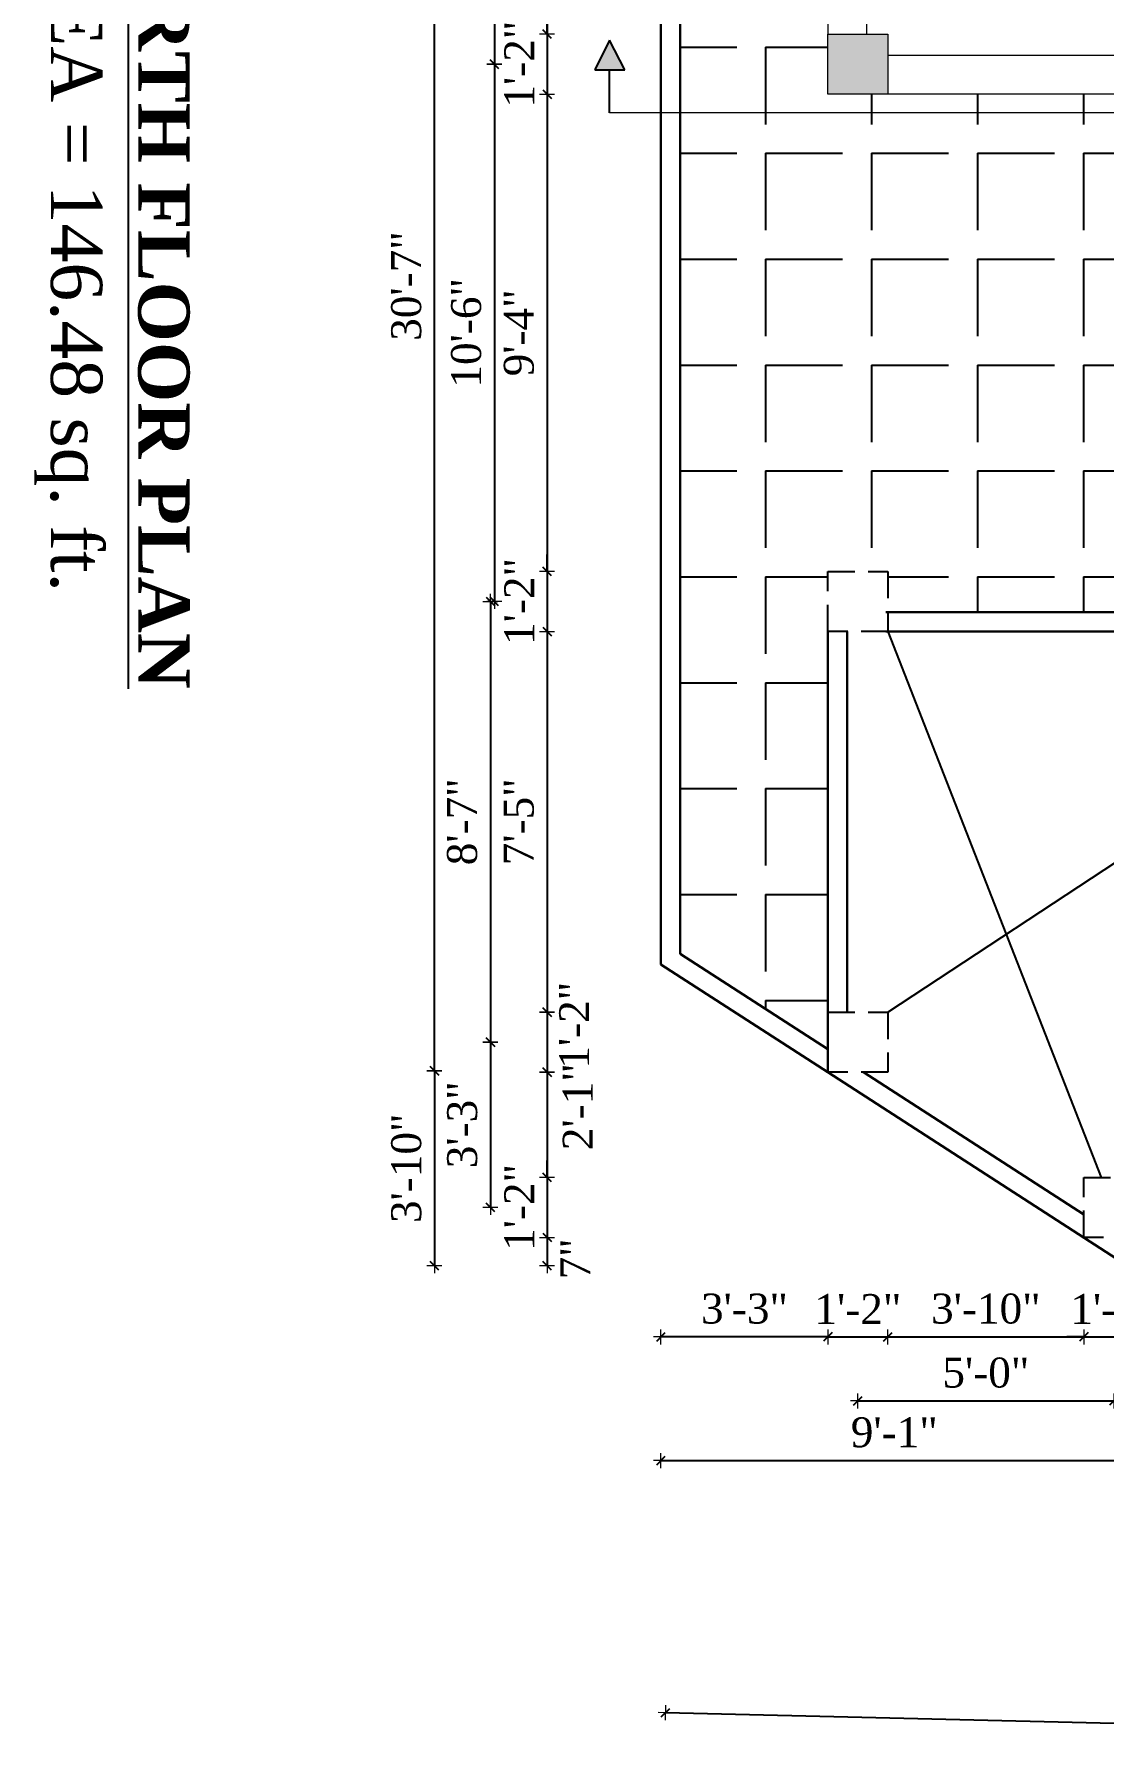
# Model space of a CAD drawing. Header units: inches. Extents: x 151827 to 346502, y -56182 to -23217.
# Drawn here: x 166375.6 to 166625.5, y -25658.2 to -25258.2 of the extents above; entities that cross this region are included whole.
import ezdxf

# ---------------------------------------------------------------- set-up
doc = ezdxf.new("R2010")
doc.units = ezdxf.units.IN
doc.header["$LTSCALE"] = 5
doc.header["$MEASUREMENT"] = 0
doc.linetypes.add('HIDDEN', pattern=[0.375, 0.25, -0.125])
doc.layers.add('A-WALL', color=7, linetype='Continuous', lineweight=9)
doc.layers.add('Dimension', color=7, linetype='Continuous', lineweight=18)
doc.layers.add('dim line', color=7, linetype='Continuous', lineweight=15, true_color=0xfab2b2)
doc.layers.add('TEXT', color=6, linetype='Continuous')
doc.layers.add('WALL', color=7, linetype='Continuous')
doc.styles.add('ordinary', font='times.ttf')
doc.dimstyles.new('Copy of 96', dxfattribs={"dimtxt": 7, "dimasz": 4, "dimexe": 0.5, "dimexo": 0.5, "dimgap": 3, "dimtad": 1, "dimdec": 1, "dimzin": 11, "dimdsep": 46, "dimlunit": 4, "dimtxsty": 'ordinary', "dimblk": 'OBLIQUE', "dimcen": 0.09, "dimse1": 1, "dimse2": 1, "dimclrt": 6, "dimazin": 0, "dimtfac": 1, "dimtdec": 1, "dimtix": 1, "dimtmove": 2, "dimatfit": 3, "dimldrblk": 'leader', "dimfxl": 0.5, "dimfxlon": 1, "dimtolj": 1, "dimtzin": 0, "dimarcsym": 0})

# ---------------------------------------------------------------- blocks, each defined once
blk = doc.blocks.new('oblique')
at = {"color": 0, "lineweight": -2}
blk.add_line((0.25, 0.25), (-0.25, -0.25), dxfattribs=at)
at = {"layer": 'dim line', "lineweight": 9}
for p, q in [((-0.4375, 0), (0.4375, 0)), ((0, 0.4375), (0, -0.4375))]:
    blk.add_line(p, q, dxfattribs=at)
blk = doc.blocks.new('*D2540')
at = {"layer": 'A-WALL', "color": 0, "lineweight": -2, "ltscale": 5, "transparency": 16777216}
for p, q in [((166561.05, -25562.61), (166557.05, -25562.61)), ((166561.05, -25562.61), (166575.05, -25562.61)), ((166575.05, -25562.61), (166579.05, -25562.61))]:
    blk.add_line(p, q, dxfattribs=at)
at = {"layer": 'Defpoints', "color": 0, "ltscale": 5, "transparency": 16777216}
for p in [(166561.05, -25500.75), (166575.05, -25500.75), (166575.05, -25562.61)]:
    blk.add_point(p, dxfattribs=at)
at = {"layer": 'A-WALL', "color": 0, "lineweight": -2, "ltscale": 5, "transparency": 16777216, "xscale": 4, "yscale": 4, "zscale": 4}
blk.add_blockref('oblique', (166561.05, -25562.61), dxfattribs=at)
at = {"layer": 'A-WALL', "color": 0, "lineweight": -2, "ltscale": 5, "transparency": 16777216, "xscale": 4, "yscale": 4, "zscale": 4, "rotation": 180}
blk.add_blockref('oblique', (166575.05, -25562.61), dxfattribs=at)
at = {"layer": 'A-WALL', "color": 6, "ltscale": 5, "transparency": 16777216, "insert": (166568.05, -25556.11), "char_height": 7, "attachment_point": 5, "style": 'ordinary'}
blk.add_mtext('\\A1;1\'-2"', dxfattribs=at)
blk = doc.blocks.new('_OBLIQUE')
at = {"color": 0, "linetype": 'ByBlock'}
blk.add_line((-0.5, -0.5), (0.5, 0.5), dxfattribs=at)
blk = doc.blocks.new('leader')
at = {"layer": 'Dimension'}
for p, q in [((0, -4.33), (0, 4.33)), ((-4.42, 0), (4.42, 0))]:
    blk.add_line(p, q, dxfattribs=at)
blk = doc.blocks.new('*D2541')
at = {"layer": 'A-WALL', "color": 0, "lineweight": -2, "ltscale": 5, "transparency": 16777216}
blk.add_line((166575.05, -25562.61), (166620.83, -25562.61), dxfattribs=at)
at = {"layer": 'Defpoints', "color": 0, "ltscale": 5, "transparency": 16777216}
for p in [(166575.05, -25500.75), (166620.83, -25539.36), (166620.83, -25562.61)]:
    blk.add_point(p, dxfattribs=at)
at = {"layer": 'A-WALL', "color": 0, "lineweight": -2, "ltscale": 5, "transparency": 16777216, "xscale": 4, "yscale": 4, "zscale": 4, "rotation": 180}
blk.add_blockref('oblique', (166575.05, -25562.61), dxfattribs=at)
at = {"layer": 'A-WALL', "color": 0, "lineweight": -2, "ltscale": 5, "transparency": 16777216, "xscale": 4, "yscale": 4, "zscale": 4}
blk.add_blockref('oblique', (166620.83, -25562.61), dxfattribs=at)
at = {"layer": 'A-WALL', "color": 6, "ltscale": 5, "transparency": 16777216, "insert": (166597.94, -25556.05), "char_height": 7, "attachment_point": 5, "style": 'ordinary'}
blk.add_mtext('\\A1;3\'-10"', dxfattribs=at)
blk = doc.blocks.new('*D2542')
at = {"layer": 'A-WALL', "color": 0, "lineweight": -2, "ltscale": 5, "transparency": 16777216}
for p, q in [((166620.83, -25562.61), (166616.83, -25562.61)), ((166620.83, -25562.61), (166634.83, -25562.61)), ((166634.83, -25562.61), (166638.83, -25562.61))]:
    blk.add_line(p, q, dxfattribs=at)
at = {"layer": 'Defpoints', "color": 0, "ltscale": 5, "transparency": 16777216}
for p in [(166620.83, -25539.36), (166634.83, -25539.36), (166634.83, -25562.61)]:
    blk.add_point(p, dxfattribs=at)
at = {"layer": 'A-WALL', "color": 0, "lineweight": -2, "ltscale": 5, "transparency": 16777216, "xscale": 4, "yscale": 4, "zscale": 4}
blk.add_blockref('oblique', (166620.83, -25562.61), dxfattribs=at)
at = {"layer": 'A-WALL', "color": 0, "lineweight": -2, "ltscale": 5, "transparency": 16777216, "xscale": 4, "yscale": 4, "zscale": 4, "rotation": 180}
blk.add_blockref('oblique', (166634.83, -25562.61), dxfattribs=at)
at = {"layer": 'A-WALL', "color": 6, "ltscale": 5, "transparency": 16777216, "insert": (166627.83, -25556.11), "char_height": 7, "attachment_point": 5, "style": 'ordinary'}
blk.add_mtext('\\A1;1\'-2"', dxfattribs=at)
blk = doc.blocks.new('*D2547')
at = {"layer": 'A-WALL', "color": 0, "lineweight": -2, "ltscale": 5, "transparency": 16777216}
blk.add_line((166568.05, -25577.57), (166627.83, -25577.57), dxfattribs=at)
at = {"layer": 'Defpoints', "color": 0, "ltscale": 5, "transparency": 16777216}
for p in [(166568.05, -25493.75), (166627.83, -25532.36), (166627.83, -25577.57)]:
    blk.add_point(p, dxfattribs=at)
at = {"layer": 'A-WALL', "color": 0, "lineweight": -2, "ltscale": 5, "transparency": 16777216, "xscale": 4, "yscale": 4, "zscale": 4, "rotation": 180}
blk.add_blockref('oblique', (166568.05, -25577.57), dxfattribs=at)
at = {"layer": 'A-WALL', "color": 0, "lineweight": -2, "ltscale": 5, "transparency": 16777216, "xscale": 4, "yscale": 4, "zscale": 4}
blk.add_blockref('oblique', (166627.83, -25577.57), dxfattribs=at)
at = {"layer": 'A-WALL', "color": 6, "ltscale": 5, "transparency": 16777216, "insert": (166597.94, -25571.01), "char_height": 7, "attachment_point": 5, "style": 'ordinary'}
blk.add_mtext('\\A1;5\'-0"', dxfattribs=at)
blk = doc.blocks.new('*D2550')
at = {"layer": 'A-WALL', "color": 0, "lineweight": -2, "ltscale": 5, "transparency": 16777216}
blk.add_line((166522.05, -25591.53), (166631.06, -25591.53), dxfattribs=at)
at = {"layer": 'Defpoints', "color": 0, "ltscale": 5, "transparency": 16777216}
for p in [(166522.05, -25475.55), (166631.06, -25545.99), (166631.06, -25591.53)]:
    blk.add_point(p, dxfattribs=at)
at = {"layer": 'A-WALL', "color": 0, "lineweight": -2, "ltscale": 5, "transparency": 16777216, "xscale": 4, "yscale": 4, "zscale": 4, "rotation": 180}
blk.add_blockref('oblique', (166522.05, -25591.53), dxfattribs=at)
at = {"layer": 'A-WALL', "color": 0, "lineweight": -2, "ltscale": 5, "transparency": 16777216, "xscale": 4, "yscale": 4, "zscale": 4}
blk.add_blockref('oblique', (166631.06, -25591.53), dxfattribs=at)
at = {"layer": 'A-WALL', "color": 6, "ltscale": 5, "transparency": 16777216, "insert": (166576.55, -25584.96), "char_height": 7, "attachment_point": 5, "style": 'ordinary'}
blk.add_mtext('\\A1;9\'-1"', dxfattribs=at)
blk = doc.blocks.new('*D2679')
at = {"layer": 'A-WALL', "color": 0, "lineweight": -2, "ltscale": 5, "transparency": 16777216}
blk.add_line((166561.05, -25562.61), (166522.05, -25562.61), dxfattribs=at)
at = {"layer": 'Defpoints', "color": 0, "ltscale": 5, "transparency": 16777216}
for p in [(166522.05, -25475.55), (166561.05, -25500.75), (166522.05, -25562.61)]:
    blk.add_point(p, dxfattribs=at)
at = {"layer": 'A-WALL', "color": 0, "lineweight": -2, "ltscale": 5, "transparency": 16777216, "xscale": 4, "yscale": 4, "zscale": 4, "rotation": 180}
blk.add_blockref('oblique', (166522.05, -25562.61), dxfattribs=at)
at = {"layer": 'A-WALL', "color": 0, "lineweight": -2, "ltscale": 5, "transparency": 16777216, "xscale": 4, "yscale": 4, "zscale": 4}
blk.add_blockref('oblique', (166561.05, -25562.61), dxfattribs=at)
at = {"layer": 'A-WALL', "color": 6, "ltscale": 5, "transparency": 16777216, "insert": (166541.55, -25556.05), "char_height": 7, "attachment_point": 5, "style": 'ordinary'}
blk.add_mtext('\\A1;3\'-3"', dxfattribs=at)
blk = doc.blocks.new('*D2557')
at = {"layer": 'A-WALL', "color": 0, "lineweight": -2, "ltscale": 5, "transparency": 16777216}
blk.add_line((166495.44, -25147.96), (166495.44, -25258.17), dxfattribs=at)
at = {"layer": 'Defpoints', "color": 0, "ltscale": 5, "transparency": 16777216}
for p in [(166561.05, -25147.96), (166495.44, -25258.17), (166561.05, -25258.17)]:
    blk.add_point(p, dxfattribs=at)
at = {"layer": 'A-WALL', "color": 0, "lineweight": -2, "ltscale": 5, "transparency": 16777216, "xscale": 4, "yscale": 4, "zscale": 4}
for p, rotation in [((166495.44, -25147.96), 90), ((166495.44, -25258.17), 270)]:
    blk.add_blockref('oblique', p, dxfattribs=dict(at, rotation=rotation))
at = {"layer": 'A-WALL', "color": 6, "ltscale": 5, "transparency": 16777216, "insert": (166488.87, -25203.07), "char_height": 7, "attachment_point": 5, "rotation": 90, "style": 'ordinary'}
blk.add_mtext('\\A1;9\'-2"', dxfattribs=at)
blk = doc.blocks.new('*D2558')
at = {"layer": 'A-WALL', "color": 0, "lineweight": -2, "ltscale": 5, "transparency": 16777216}
for p, q in [((166495.44, -25258.17), (166495.44, -25254.17)), ((166495.44, -25258.17), (166495.44, -25272.17)), ((166495.44, -25272.17), (166495.44, -25276.17))]:
    blk.add_line(p, q, dxfattribs=at)
at = {"layer": 'Defpoints', "color": 0, "ltscale": 5, "transparency": 16777216}
for p in [(166561.05, -25258.17), (166495.44, -25272.17), (166561.05, -25272.17)]:
    blk.add_point(p, dxfattribs=at)
at = {"layer": 'A-WALL', "color": 0, "lineweight": -2, "ltscale": 5, "transparency": 16777216, "xscale": 4, "yscale": 4, "zscale": 4}
for p, rotation in [((166495.44, -25258.17), 270), ((166495.44, -25272.17), 90)]:
    blk.add_blockref('oblique', p, dxfattribs=dict(at, rotation=rotation))
at = {"layer": 'A-WALL', "color": 6, "ltscale": 5, "transparency": 16777216, "insert": (166488.94, -25265.17), "char_height": 7, "attachment_point": 5, "rotation": 90, "style": 'ordinary'}
blk.add_mtext('\\A1;1\'-2"', dxfattribs=at)
blk = doc.blocks.new('*D2559')
at = {"layer": 'A-WALL', "color": 0, "lineweight": -2, "ltscale": 5, "transparency": 16777216}
blk.add_line((166495.44, -25272.17), (166495.44, -25383.74), dxfattribs=at)
at = {"layer": 'Defpoints', "color": 0, "ltscale": 5, "transparency": 16777216}
for p in [(166561.05, -25272.17), (166495.44, -25383.74), (166561.05, -25383.74)]:
    blk.add_point(p, dxfattribs=at)
at = {"layer": 'A-WALL', "color": 0, "lineweight": -2, "ltscale": 5, "transparency": 16777216, "xscale": 4, "yscale": 4, "zscale": 4}
for p, rotation in [((166495.44, -25272.17), 90), ((166495.44, -25383.74), 270)]:
    blk.add_blockref('oblique', p, dxfattribs=dict(at, rotation=rotation))
at = {"layer": 'A-WALL', "color": 6, "ltscale": 5, "transparency": 16777216, "insert": (166488.87, -25327.96), "char_height": 7, "attachment_point": 5, "rotation": 90, "style": 'ordinary'}
blk.add_mtext('\\A1;9\'-4"', dxfattribs=at)
blk = doc.blocks.new('*D2560')
at = {"layer": 'A-WALL', "color": 0, "lineweight": -2, "ltscale": 5, "transparency": 16777216}
for p, q in [((166495.44, -25383.74), (166495.44, -25379.74)), ((166495.44, -25383.74), (166495.44, -25397.74)), ((166495.44, -25397.74), (166495.44, -25401.74))]:
    blk.add_line(p, q, dxfattribs=at)
at = {"layer": 'Defpoints', "color": 0, "ltscale": 5, "transparency": 16777216}
for p in [(166561.05, -25383.74), (166495.44, -25397.74), (166561.05, -25397.74)]:
    blk.add_point(p, dxfattribs=at)
at = {"layer": 'A-WALL', "color": 0, "lineweight": -2, "ltscale": 5, "transparency": 16777216, "xscale": 4, "yscale": 4, "zscale": 4}
for p, rotation in [((166495.44, -25383.74), 270), ((166495.44, -25397.74), 90)]:
    blk.add_blockref('oblique', p, dxfattribs=dict(at, rotation=rotation))
at = {"layer": 'A-WALL', "color": 6, "ltscale": 5, "transparency": 16777216, "insert": (166488.94, -25390.74), "char_height": 7, "attachment_point": 5, "rotation": 90, "style": 'ordinary'}
blk.add_mtext('\\A1;1\'-2"', dxfattribs=at)
blk = doc.blocks.new('*D2561')
at = {"layer": 'A-WALL', "color": 0, "lineweight": -2, "ltscale": 5, "transparency": 16777216}
blk.add_line((166495.44, -25397.74), (166495.44, -25486.75), dxfattribs=at)
at = {"layer": 'Defpoints', "color": 0, "ltscale": 5, "transparency": 16777216}
for p in [(166561.05, -25397.74), (166495.44, -25486.75), (166561.05, -25486.75)]:
    blk.add_point(p, dxfattribs=at)
at = {"layer": 'A-WALL', "color": 0, "lineweight": -2, "ltscale": 5, "transparency": 16777216, "xscale": 4, "yscale": 4, "zscale": 4}
for p, rotation in [((166495.44, -25397.74), 90), ((166495.44, -25486.75), 270)]:
    blk.add_blockref('oblique', p, dxfattribs=dict(at, rotation=rotation))
at = {"layer": 'A-WALL', "color": 6, "ltscale": 5, "transparency": 16777216, "insert": (166488.87, -25442.24), "char_height": 7, "attachment_point": 5, "rotation": 90, "style": 'ordinary'}
blk.add_mtext('\\A1;7\'-5"', dxfattribs=at)
blk = doc.blocks.new('*D2562')
at = {"layer": 'A-WALL', "color": 0, "lineweight": -2, "ltscale": 5, "transparency": 16777216}
blk.add_line((166495.44, -25486.75), (166495.44, -25500.75), dxfattribs=at)
at = {"layer": 'Defpoints', "color": 0, "ltscale": 5, "transparency": 16777216}
for p in [(166561.05, -25486.75), (166495.44, -25500.75), (166561.05, -25500.75)]:
    blk.add_point(p, dxfattribs=at)
at = {"layer": 'A-WALL', "color": 0, "lineweight": -2, "ltscale": 5, "transparency": 16777216, "xscale": 4, "yscale": 4, "zscale": 4}
for p, rotation in [((166495.44, -25486.75), 90), ((166495.44, -25500.75), 270)]:
    blk.add_blockref('oblique', p, dxfattribs=dict(at, rotation=rotation))
at = {"layer": 'A-WALL', "color": 6, "ltscale": 5, "transparency": 16777216, "insert": (166501.76, -25489.78), "char_height": 7, "attachment_point": 5, "rotation": 90, "style": 'ordinary'}
blk.add_mtext('\\A1;1\'-2"', dxfattribs=at)
blk = doc.blocks.new('*D2563')
at = {"layer": 'A-WALL', "color": 0, "lineweight": -2, "ltscale": 5, "transparency": 16777216}
blk.add_line((166495.44, -25500.75), (166495.44, -25525.36), dxfattribs=at)
at = {"layer": 'Defpoints', "color": 0, "ltscale": 5, "transparency": 16777216}
for p in [(166561.05, -25500.75), (166495.44, -25525.36), (166620.83, -25525.36)]:
    blk.add_point(p, dxfattribs=at)
at = {"layer": 'A-WALL', "color": 0, "lineweight": -2, "ltscale": 5, "transparency": 16777216, "xscale": 4, "yscale": 4, "zscale": 4}
for p, rotation in [((166495.44, -25500.75), 90), ((166495.44, -25525.36), 270)]:
    blk.add_blockref('oblique', p, dxfattribs=dict(at, rotation=rotation))
at = {"layer": 'A-WALL', "color": 6, "ltscale": 5, "transparency": 16777216, "insert": (166502.59, -25508.82), "char_height": 7, "attachment_point": 5, "rotation": 90, "style": 'ordinary'}
blk.add_mtext('\\A1;2\'-1"', dxfattribs=at)
blk = doc.blocks.new('*D2564')
at = {"layer": 'A-WALL', "color": 0, "lineweight": -2, "ltscale": 5, "transparency": 16777216}
for p, q in [((166495.44, -25525.36), (166495.44, -25521.36)), ((166495.44, -25525.36), (166495.44, -25539.36)), ((166495.44, -25539.36), (166495.44, -25543.36))]:
    blk.add_line(p, q, dxfattribs=at)
at = {"layer": 'Defpoints', "color": 0, "ltscale": 5, "transparency": 16777216}
for p in [(166620.83, -25525.36), (166495.44, -25539.36), (166620.83, -25539.36)]:
    blk.add_point(p, dxfattribs=at)
at = {"layer": 'A-WALL', "color": 0, "lineweight": -2, "ltscale": 5, "transparency": 16777216, "xscale": 4, "yscale": 4, "zscale": 4}
for p, rotation in [((166495.44, -25525.36), 270), ((166495.44, -25539.36), 90)]:
    blk.add_blockref('oblique', p, dxfattribs=dict(at, rotation=rotation))
at = {"layer": 'A-WALL', "color": 6, "ltscale": 5, "transparency": 16777216, "insert": (166488.94, -25532.36), "char_height": 7, "attachment_point": 5, "rotation": 90, "style": 'ordinary'}
blk.add_mtext('\\A1;1\'-2"', dxfattribs=at)
blk = doc.blocks.new('*D2565')
at = {"layer": 'A-WALL', "color": 0, "lineweight": -2, "ltscale": 5, "transparency": 16777216}
blk.add_line((166495.44, -25539.36), (166495.44, -25545.99), dxfattribs=at)
at = {"layer": 'Defpoints', "color": 0, "ltscale": 5, "transparency": 16777216}
for p in [(166620.83, -25539.36), (166495.44, -25545.99), (166631.06, -25545.99)]:
    blk.add_point(p, dxfattribs=at)
at = {"layer": 'A-WALL', "color": 0, "lineweight": -2, "ltscale": 5, "transparency": 16777216, "xscale": 4, "yscale": 4, "zscale": 4}
for p, rotation in [((166495.44, -25539.36), 90), ((166495.44, -25545.99), 270)]:
    blk.add_blockref('oblique', p, dxfattribs=dict(at, rotation=rotation))
at = {"layer": 'A-WALL', "color": 6, "ltscale": 5, "transparency": 16777216, "insert": (166502.05, -25544.4), "char_height": 7, "attachment_point": 5, "rotation": 90, "style": 'ordinary'}
blk.add_mtext('\\A1;7"', dxfattribs=at)
blk = doc.blocks.new('*D2566')
at = {"layer": 'A-WALL', "color": 0, "lineweight": -2, "ltscale": 5, "transparency": 16777216}
blk.add_line((166483.13, -25140.96), (166483.13, -25265.17), dxfattribs=at)
at = {"layer": 'Defpoints', "color": 0, "ltscale": 5, "transparency": 16777216}
for p in [(166568.05, -25140.96), (166483.13, -25265.17), (166568.05, -25265.17)]:
    blk.add_point(p, dxfattribs=at)
at = {"layer": 'A-WALL', "color": 0, "lineweight": -2, "ltscale": 5, "transparency": 16777216, "xscale": 4, "yscale": 4, "zscale": 4}
for p, rotation in [((166483.13, -25140.96), 90), ((166483.13, -25265.17), 270)]:
    blk.add_blockref('oblique', p, dxfattribs=dict(at, rotation=rotation))
at = {"layer": 'A-WALL', "color": 6, "ltscale": 5, "transparency": 16777216, "insert": (166476.57, -25203.07), "char_height": 7, "attachment_point": 5, "rotation": 90, "style": 'ordinary'}
blk.add_mtext('\\A1;10\'-4"', dxfattribs=at)
blk = doc.blocks.new('*D2567')
at = {"layer": 'A-WALL', "color": 0, "lineweight": -2, "ltscale": 5, "transparency": 16777216}
blk.add_line((166482.2, -25390.74), (166482.2, -25493.75), dxfattribs=at)
at = {"layer": 'Defpoints', "color": 0, "ltscale": 5, "transparency": 16777216}
for p in [(166568.05, -25390.74), (166482.2, -25493.75), (166568.05, -25493.75)]:
    blk.add_point(p, dxfattribs=at)
at = {"layer": 'A-WALL', "color": 0, "lineweight": -2, "ltscale": 5, "transparency": 16777216, "xscale": 4, "yscale": 4, "zscale": 4}
for p, rotation in [((166482.2, -25390.74), 90), ((166482.2, -25493.75), 270)]:
    blk.add_blockref('oblique', p, dxfattribs=dict(at, rotation=rotation))
at = {"layer": 'A-WALL', "color": 6, "ltscale": 5, "transparency": 16777216, "insert": (166475.63, -25442.24), "char_height": 7, "attachment_point": 5, "rotation": 90, "style": 'ordinary'}
blk.add_mtext('\\A1;8\'-7"', dxfattribs=at)
blk = doc.blocks.new('*D2568')
at = {"layer": 'A-WALL', "color": 0, "lineweight": -2, "ltscale": 5, "transparency": 16777216}
blk.add_line((166483.13, -25265.17), (166483.13, -25390.74), dxfattribs=at)
at = {"layer": 'Defpoints', "color": 0, "ltscale": 5, "transparency": 16777216}
for p in [(166568.05, -25265.17), (166483.13, -25390.74), (166568.05, -25390.74)]:
    blk.add_point(p, dxfattribs=at)
at = {"layer": 'A-WALL', "color": 0, "lineweight": -2, "ltscale": 5, "transparency": 16777216, "xscale": 4, "yscale": 4, "zscale": 4}
for p, rotation in [((166483.13, -25265.17), 90), ((166483.13, -25390.74), 270)]:
    blk.add_blockref('oblique', p, dxfattribs=dict(at, rotation=rotation))
at = {"layer": 'A-WALL', "color": 6, "ltscale": 5, "transparency": 16777216, "insert": (166476.57, -25327.96), "char_height": 7, "attachment_point": 5, "rotation": 90, "style": 'ordinary'}
blk.add_mtext('\\A1;10\'-6"', dxfattribs=at)
blk = doc.blocks.new('*D2569')
at = {"layer": 'A-WALL', "color": 0, "lineweight": -2, "ltscale": 5, "transparency": 16777216}
blk.add_line((166482.2, -25493.75), (166482.2, -25532.36), dxfattribs=at)
at = {"layer": 'Defpoints', "color": 0, "ltscale": 5, "transparency": 16777216}
for p in [(166568.05, -25493.75), (166482.2, -25532.36), (166627.83, -25532.36)]:
    blk.add_point(p, dxfattribs=at)
at = {"layer": 'A-WALL', "color": 0, "lineweight": -2, "ltscale": 5, "transparency": 16777216, "xscale": 4, "yscale": 4, "zscale": 4}
for p, rotation in [((166482.2, -25493.75), 90), ((166482.2, -25532.36), 270)]:
    blk.add_blockref('oblique', p, dxfattribs=dict(at, rotation=rotation))
at = {"layer": 'A-WALL', "color": 6, "ltscale": 5, "transparency": 16777216, "insert": (166475.64, -25513.05), "char_height": 7, "attachment_point": 5, "rotation": 90, "style": 'ordinary'}
blk.add_mtext('\\A1;3\'-3"', dxfattribs=at)
blk = doc.blocks.new('*D2570')
at = {"layer": 'A-WALL', "color": 0, "lineweight": -2, "ltscale": 5, "transparency": 16777216}
blk.add_line((166469.14, -25500.43), (166469.14, -25133.63), dxfattribs=at)
at = {"layer": 'Defpoints', "color": 0, "ltscale": 5, "transparency": 16777216}
for p in [(166469.14, -25133.63), (166561.05, -25133.63), (166561.05, -25500.43)]:
    blk.add_point(p, dxfattribs=at)
at = {"layer": 'A-WALL', "color": 0, "lineweight": -2, "ltscale": 5, "transparency": 16777216, "xscale": 4, "yscale": 4, "zscale": 4}
for p, rotation in [((166469.14, -25133.63), 90), ((166469.14, -25500.43), 270)]:
    blk.add_blockref('oblique', p, dxfattribs=dict(at, rotation=rotation))
at = {"layer": 'A-WALL', "color": 6, "ltscale": 5, "transparency": 16777216, "insert": (166462.57, -25317.03), "char_height": 7, "attachment_point": 5, "rotation": 90, "style": 'ordinary'}
blk.add_mtext('\\A1;30\'-7"', dxfattribs=at)
blk = doc.blocks.new('*D2571')
at = {"layer": 'A-WALL', "color": 0, "lineweight": -2, "ltscale": 5, "transparency": 16777216}
blk.add_line((166469.14, -25500.43), (166469.14, -25545.99), dxfattribs=at)
at = {"layer": 'Defpoints', "color": 0, "ltscale": 5, "transparency": 16777216}
for p in [(166561.05, -25500.43), (166469.14, -25545.99), (166631.06, -25545.99)]:
    blk.add_point(p, dxfattribs=at)
at = {"layer": 'A-WALL', "color": 0, "lineweight": -2, "ltscale": 5, "transparency": 16777216, "xscale": 4, "yscale": 4, "zscale": 4}
for p, rotation in [((166469.14, -25500.43), 90), ((166469.14, -25545.99), 270)]:
    blk.add_blockref('oblique', p, dxfattribs=dict(at, rotation=rotation))
at = {"layer": 'A-WALL', "color": 6, "ltscale": 5, "transparency": 16777216, "insert": (166462.58, -25523.21), "char_height": 7, "attachment_point": 5, "rotation": 90, "style": 'ordinary'}
blk.add_mtext('\\A1;3\'-10"', dxfattribs=at)
blk = doc.blocks.new('*D2635')
at = {"layer": 'A-WALL', "color": 0, "lineweight": -2, "ltscale": 5, "transparency": 16777216}
blk.add_line((166523.11, -25650.43), (166787.77, -25656.7), dxfattribs=at)
at = {"layer": 'Defpoints', "color": 0, "ltscale": 5, "transparency": 16777216}
for p in [(166787.77, -25656.7), (166522.05, -25695.03), (166786.72, -25701.3)]:
    blk.add_point(p, dxfattribs=at)
at = {"layer": 'A-WALL', "color": 0, "lineweight": -2, "ltscale": 5, "transparency": 16777216, "xscale": 4, "yscale": 4, "zscale": 4}
for p, rotation in [((166523.11, -25650.43), 178.6423816933723), ((166787.77, -25656.7), 358.6423816933723)]:
    blk.add_blockref('oblique', p, dxfattribs=dict(at, rotation=rotation))
at = {"layer": 'A-WALL', "color": 6, "ltscale": 5, "transparency": 16777216, "insert": (166655.59, -25647.07), "char_height": 7, "attachment_point": 5, "rotation": 358.6424, "style": 'ordinary'}
blk.add_mtext('\\A1;22\'-1"', dxfattribs=at)

msp = doc.modelspace()

# ---------------------------------------------------------------- hatches: boundary and pattern name
at = {"ltscale": 5}
msp.add_hatch(color=256, dxfattribs=at).paths.add_polyline_path([(166506.62, -25266.46), (166513.63, -25266.46), (166510.05, -25259.57)])
at = {"layer": 'WALL', "linetype": 'ByBlock', "ltscale": 5, "true_color": 0xf8991e}
h = msp.add_hatch(dxfattribs=at)
h.set_pattern_fill('ANGLE', color=30, scale=90, angle=-90)
h.set_pattern_definition([(270, (191222.222, 138014.502), (24.75, -5e-15), [18, -6.75]), (360, (191222.222, 138014.502), (6e-15, 24.75), [18, -6.75])])
h.paths.add_polyline_path([(166701.33, -25393.24), (166701.33, -25383.74), (166710.83, -25383.74), (166710.83, -25276.56), (166526.55, -25276.56), (166526.55, -25473.1), (166561.05, -25495.39), (166561.05, -25397.74), (166561.05, -25383.74), (166575.05, -25383.74), (166575.05, -25393.24)])
h.paths.add_polyline_path([(166566.05, -25215.71), (166566.05, -25213.17), (166561.05, -25213.17), (166561.05, -25147.96), (166561.05, -25138.13), (166526.55, -25137.31), (166526.55, -25276.56), (166710.83, -25276.56), (166710.83, -25272.17), (166701.33, -25272.17), (166575.05, -25272.17), (166561.05, -25272.17), (166561.05, -25258.17), (166561.05, -25249.17), (166566.05, -25249.17), (166566.05, -25246.67), (166538.09, -25246.67, -0.414214)])
h.paths.add_polyline_path([(166626.92, -25307.31), (166626.92, -25364.62), (166634.58, -25364.62), (166634.58, -25307.31)], flags=24)
h = msp.add_hatch(color=30, dxfattribs=at)
h.dxf.hatch_style = 1
h.paths.add_polyline_path([(166575.05, -25258.17), (166561.05, -25258.17), (166561.05, -25272.17), (166575.05, -25272.17)])

# ---------------------------------------------------------------- linework, layer by layer
at = {"ltscale": 5}
for p, q in [((166510.05, -25259.57, -72.71), (166506.62, -25266.46, -72.71)), ((166513.63, -25266.46, -72.71), (166510.05, -25259.57, -72.71)), ((166506.62, -25266.46, -72.71), (166513.63, -25266.46, -72.71)), ((166510.05, -25276.56, -72.71), (166510.05, -25266.46, -72.71))]:
    msp.add_line(p, q, dxfattribs=at)
at = {"layer": 'A-WALL', "lineweight": 30}
for p, q in [((166522.05, -25475.55, -72.71), (166522.05, -25132.71, -72.71)), ((166526.55, -25473.1, -72.71), (166526.55, -25137.31, -72.71)), ((166701.33, -25393.24, -72.71), (166574.55, -25393.24, -72.71)), ((166561.05, -25500.75, -72.71), (166561.05, -25397.74, -72.71)), ((166565.55, -25486.75, -72.71), (166565.55, -25397.74, -72.71)), ((166701.33, -25397.74, -72.71), (166574.55, -25397.74, -72.71)), ((166561.05, -25500.75, -72.71), (166522.05, -25475.55, -72.71)), ((166561.05, -25495.39, -72.71), (166526.55, -25473.1, -72.71)), ((166631.06, -25545.99, -72.71), (166561.05, -25500.75, -72.71)), ((166620.83, -25534.02, -72.71), (166569.34, -25500.75, -72.71))]:
    msp.add_line(p, q, dxfattribs=at)
at = {"layer": 'A-WALL', "ltscale": 5}
for p, q in [((166561.05, -25249.17, -72.71), (166561.05, -25258.17, -72.71)), ((166570.05, -25249.17, -72.71), (166570.05, -25258.17, -72.71)), ((166701.33, -25263.17, -72.71), (166575.05, -25263.17, -72.71)), ((166701.33, -25272.17, -72.71), (166575.05, -25272.17, -72.71)), ((166798.62, -25276.56, -72.71), (166510.05, -25276.56, -72.71))]:
    msp.add_line(p, q, dxfattribs=at)
at = {"layer": 'A-WALL', "ltscale": 5, "elevation": -72.71}
msp.add_lwpolyline([(166575.05, -25258.17), (166575.05, -25272.17), (166561.05, -25272.17), (166561.05, -25258.17)], close=True, dxfattribs=at)
at = {"layer": 'WALL', "color": 30, "linetype": 'ByBlock', "ltscale": 5, "true_color": 0xf8991e}
for p, q in [((166575.05, -25486.75, -72.71), (166710.16, -25397.74, -72.71)), ((166575.05, -25397.74, -72.71), (166624.88, -25525.36, -72.71))]:
    msp.add_line(p, q, dxfattribs=at)
at = {"layer": 'WALL', "color": 2, "linetype": 'HIDDEN', "ltscale": 5, "elevation": -72.71}
for points in [[(166575.05, -25383.74), (166575.05, -25397.74), (166561.05, -25397.74), (166561.05, -25383.74)], [(166575.05, -25486.75), (166575.05, -25500.75), (166561.05, -25500.75), (166561.05, -25486.75)], [(166634.83, -25525.36), (166634.83, -25539.36), (166620.83, -25539.36), (166620.83, -25525.36)]]:
    msp.add_lwpolyline(points, close=True, dxfattribs=at)

# ---------------------------------------------------------------- texts
at = {"layer": 'TEXT', "char_height": 12, "width": 219.8151, "attachment_point": 8, "rotation": 270, "style": 'ordinary'}
for s, insert in [('{\\fTimes New Roman|b1|i0|c0|p18;\\LFOURTH FLOOR PLAN}', (166399.77, -25310.95, -72.71)), ('AREA = 146.48 sq. ft.', (166375.64, -25306.64, -72.71))]:
    msp.add_mtext(s, dxfattribs=dict(at, insert=insert))

# ---------------------------------------------------------------- dimensions: what is measured, and where the dimension line sits
at = {"layer": 'A-WALL', "ltscale": 5}
for base, p1, p2, angle, picture, middle in [((166469.14, -25133.63, -72.71), (166561.05, -25500.43, -72.71), (166561.05, -25133.63, -72.71), 270, '*D2570', (166462.57, -25317.03, -72.71)), ((166483.13, -25265.17, -72.71), (166568.05, -25140.96, -72.71), (166568.05, -25265.17, -72.71), 270, '*D2566', (166476.57, -25203.07, -72.71)), ((166495.44, -25258.17, -72.71), (166561.05, -25147.96, -72.71), (166561.05, -25258.17, -72.71), 270, '*D2557', (166488.87, -25203.07, -72.71)), ((166495.44, -25272.17, -72.71), (166561.05, -25258.17, -72.71), (166561.05, -25272.17, -72.71), 270, '*D2558', (166488.94, -25265.17, -72.71)), ((166483.13, -25390.74, -72.71), (166568.05, -25265.17, -72.71), (166568.05, -25390.74, -72.71), 270, '*D2568', (166476.57, -25327.96, -72.71)), ((166495.44, -25383.74, -72.71), (166561.05, -25272.17, -72.71), (166561.05, -25383.74, -72.71), 270, '*D2559', (166488.87, -25327.96, -72.71)), ((166495.44, -25397.74, -72.71), (166561.05, -25383.74, -72.71), (166561.05, -25397.74, -72.71), 270, '*D2560', (166488.94, -25390.74, -72.71)), ((166482.2, -25493.75, -72.71), (166568.05, -25390.74, -72.71), (166568.05, -25493.75, -72.71), 270, '*D2567', (166475.63, -25442.24, -72.71)), ((166495.44, -25486.75, -72.71), (166561.05, -25397.74, -72.71), (166561.05, -25486.75, -72.71), 270, '*D2561', (166488.87, -25442.24, -72.71)), ((166482.2, -25532.36, -72.71), (166568.05, -25493.75, -72.71), (166627.83, -25532.36, -72.71), 270, '*D2569', (166475.64, -25513.05, -72.71)), ((166469.14, -25545.99, -72.71), (166561.05, -25500.43, -72.71), (166631.06, -25545.99, -72.71), 270, '*D2571', (166462.58, -25523.21, -72.71)), ((166495.44, -25539.36, -72.71), (166620.83, -25525.36, -72.71), (166620.83, -25539.36, -72.71), 270, '*D2564', (166488.94, -25532.36, -72.71)), ((166787.77, -25656.7, -72.71), (166522.05, -25695.03, -72.71), (166786.72, -25701.3, -72.71), 178.6424, '*D2635', (166655.59, -25647.07, -72.71))]:
    dim = msp.add_linear_dim(base=base, p1=p1, p2=p2, angle=angle, dimstyle='Copy of 96', override={"dimdec": 0, "dimblk": 'oblique', "dimtdec": 0, "dimarcsym": 1}, dxfattribs=at)
    dim.commit()
    dim.dimension.update_dxf_attribs({"geometry": picture, "text_midpoint": middle})
for base, p1, p2, picture, middle in [((166631.06, -25591.53, -72.71), (166522.05, -25475.55, -72.71), (166631.06, -25545.99, -72.71), '*D2550', (166576.55, -25584.96, -72.71)), ((166522.05, -25562.61, -72.71), (166561.05, -25500.75, -72.71), (166522.05, -25475.55, -72.71), '*D2679', (166541.55, -25556.05, -72.71)), ((166627.83, -25577.57, -72.71), (166568.05, -25493.75, -72.71), (166627.83, -25532.36, -72.71), '*D2547', (166597.94, -25571.01, -72.71)), ((166575.05, -25562.61, -72.71), (166561.05, -25500.75, -72.71), (166575.05, -25500.75, -72.71), '*D2540', (166568.05, -25556.11, -72.71)), ((166620.83, -25562.61, -72.71), (166575.05, -25500.75, -72.71), (166620.83, -25539.36, -72.71), '*D2541', (166597.94, -25556.05, -72.71)), ((166634.83, -25562.61, -72.71), (166620.83, -25539.36, -72.71), (166634.83, -25539.36, -72.71), '*D2542', (166627.83, -25556.11, -72.71))]:
    dim = msp.add_linear_dim(base=base, p1=p1, p2=p2, dimstyle='Copy of 96', override={"dimdec": 0, "dimblk": 'oblique', "dimtdec": 0, "dimarcsym": 1}, dxfattribs=at)
    dim.commit()
    dim.dimension.update_dxf_attribs({"geometry": picture, "text_midpoint": middle})
for base, p1, p2, picture, middle in [((166495.44, -25500.75, -72.71), (166561.05, -25486.75, -72.71), (166561.05, -25500.75, -72.71), '*D2562', (166501.76, -25489.78, -72.71)), ((166495.44, -25525.36, -72.71), (166561.05, -25500.75, -72.71), (166620.83, -25525.36, -72.71), '*D2563', (166502.59, -25508.82, -72.71)), ((166495.44, -25545.99, -72.71), (166620.83, -25539.36, -72.71), (166631.06, -25545.99, -72.71), '*D2565', (166502.05, -25544.4, -72.71))]:
    dim = msp.add_linear_dim(base=base, p1=p1, p2=p2, angle=270, dimstyle='Copy of 96', override={"dimdec": 0, "dimblk": 'oblique', "dimtdec": 0, "dimarcsym": 1}, dxfattribs=at)
    dim.commit()
    dim.dimension.update_dxf_attribs({"geometry": picture, "text_midpoint": middle, "dimtype": 160})

doc.saveas('drawing.dxf')
